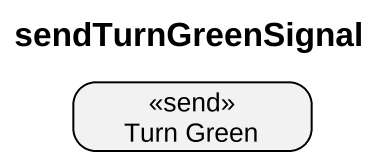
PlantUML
@startuml
title sendTurnGreenSignal
hide empty description
state "Turn Green" as Turn_Green <<send>>
@enduml
